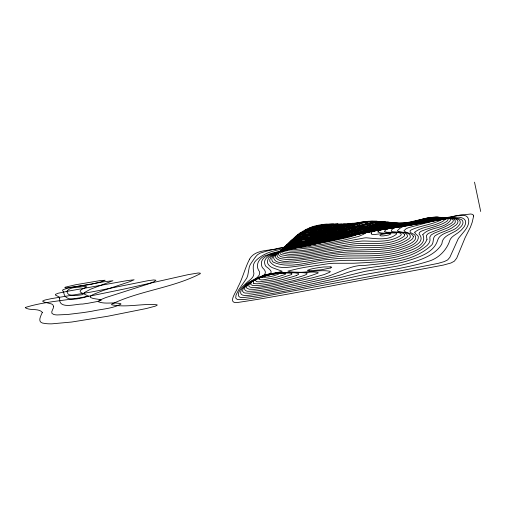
<?xml version="1.0" encoding="UTF-8"?>
<svg xmlns="http://www.w3.org/2000/svg" width="506" height="506" viewBox="0 0 506 506"><rect width="100%" height="100%" fill="white"/><g stroke="black" fill="none" stroke-linecap="round" stroke-linejoin="round"><path stroke-width="0.76" d="M249.452 259.527L249.616 259.18M333.922 224.55L333.606 224.892M255.201 257.295L250.445 264.233A279.609 56.223 -11.9 0 0 249.256 267.193L247.782 275.359L246.783 278.085L238.49 290.159L236.036 295.042L235.701 298.021L237.219 299.451L243.803 299.615L260.052 297.193L393.244 272.127A341.449 68.658 -11.9 0 0 405.976 269.749L437.987 263.405L444.325 261.57L447.646 259.913L449.834 257.358L458.354 238.509L464.135 231.457A196.404 39.493 -11.9 0 0 465.305 229.964A228.415 45.932 -11.9 0 0 466.342 228.434A235.088 47.273 -11.9 0 0 467.436 226.454L467.658 225.973A223.943 45.028 -11.9 0 0 468.474 223.608A203.469 40.916 -11.9 0 0 468.746 220.958C467.993 208.82 448.405 219.579 441.833 218.548M255.41 257.023L257.548 254.701L260.198 253.089L269.458 250.28L375.3 230.628M262.506 276.396L264.056 275.397A6.698 1.347 -11.9 0 1 266.194 274.619L273.487 273.24A11.6 2.334 -11.9 0 1 275.7 273.113L278.098 273.297L278.616 273.929A4.782 0.961 -11.9 0 1 277.965 274.41L273.752 275.846A11.505 2.315 -11.9 0 1 267.313 277.098L264.575 277.332A6.888 1.385 -11.9 0 1 262.525 276.39M299.773 233.336L308.217 230.407L321.531 227.302A68.127 13.7 -11.9 0 1 329.551 225.765L343.833 223.905L346.104 224.297L346.395 224.911L345.933 225.67A18.633 3.744 -11.9 0 1 344.953 226.479A18.848 3.789 -11.9 0 1 343.878 227.137A18.305 3.681 -11.9 0 1 341.082 228.453L333.467 230.976L323.479 233.374A41.821 8.412 -11.9 0 1 317.762 234.487L305.864 236.157L298.666 236.074M296.668 275.346L297.939 274.733A6.534 1.316 -11.9 0 0 298.717 274.024L298.167 273.392L295.523 272.924A52.959 10.651 -11.9 0 0 293.663 272.778L292.93 272.734A61.277 12.321 -11.9 0 0 288.863 272.626C281.361 272.607 273.841 273.322 266.542 275.087C263.702 276.206 250.628 278.825 253.689 283.322M330.595 267.959L331.734 267.326L331.025 266.896M330.481 267.997L321.221 269.787L309.375 270.811M340.842 235.657L357.546 231.337L372.688 228.067L385.357 226.068L407.26 223.563L436.653 217.846L442.554 217.352L446.76 217.814L448.284 219.066L447.544 220.616A26.723 5.376 -11.9 0 1 445.539 222.147L444.104 222.956A24.838 4.997 -11.9 0 1 441.453 224.19C436.071 226.448 430.385 227.864 424.882 229.794C423.01 230.818 419 231.179 419.044 233.943C427.203 243.025 408.993 248.604 402.902 251.065C385.515 256.858 367.014 255.669 348.982 255.973C330.026 256.238 311.576 261.216 292.746 262.842A34.028 6.844 -11.9 0 1 288.338 263.057C283.6 262.728 275.372 263.797 273.607 258.035A68.601 13.795 -11.9 0 1 273.955 256.555L275.542 254.398L277.977 252.564L287.787 248.541L330.405 238.301A115.058 23.137 -11.9 0 0 336.61 236.751L345.921 234.303L353.909 231.236L366.236 223.614L367.679 222.298L367.451 221.685A5.275 1.063 -11.9 0 0 365.68 221.501L359.216 222.444L342.897 226.087A146.126 29.38 -11.9 0 1 337.565 227.257L307.762 233.816L294.783 238.067A18.867 3.795 -11.9 0 0 291.753 239.863L290.937 240.812L290.944 241.577L292.898 242.608A22.922 4.611 -11.9 0 0 296.959 243.006A22.637 4.554 -11.9 0 0 300.4 242.918L320.76 240.091A74.743 15.028 -11.9 0 0 327.262 238.826L339.893 235.979M324.352 231.577L333.644 229.174L340.196 226.675A14.459 2.909 -11.9 0 0 341.468 225.929A13.346 2.682 -11.9 0 0 342.208 225.296L342.473 224.601L341.841 224.101A8.406 1.689 -11.9 0 0 340.962 223.937L335.111 224.247L325.2 225.815A51.504 10.354 -11.9 0 0 320.228 226.783L307.047 229.996L300.02 232.937A9.475 1.904 -11.9 0 0 299.584 233.842L302.879 234.588L310.792 234.006A28.115 5.655 -11.9 0 0 312.563 233.759L317.129 233.019A35.724 7.185 -11.9 0 0 323.144 231.843C339.096 229.25 354.428 223.816 370.386 221.305A13.491 2.713 -11.9 0 1 372.505 221.084L376.755 221.128L377.527 221.362L377.906 222.102L375.515 224.177L367.976 228.219A67.817 13.637 -11.9 0 0 364.472 230.293C355.705 236.802 344.453 238.054 334.131 240.533A116.266 23.377 -11.9 0 1 327.439 241.874L310.583 244.822L298.812 246.15A25.762 5.18 -11.9 0 1 289.109 245.34L288.015 244.309L288.319 243.247A22.125 4.446 -11.9 0 1 289.723 241.982L291.235 241.065A20.967 4.219 -11.9 0 1 294.321 239.642L304.53 236.359L323.517 231.925M373.757 231.223L363.188 233.317A146.62 29.481 -11.9 0 0 354.725 235.119C327.553 241.9 299.786 246.055 272.677 253.025A20.107 4.042 -11.9 0 0 267.472 254.879C259.825 256.662 254.221 264.727 259.496 271.671C261.204 279.129 248.231 280.337 244.828 285.77A116.538 23.434 -11.9 0 0 242.791 287.876A122.079 24.547 -11.9 0 0 241.33 289.894C236.713 299.824 256.112 293.436 260.033 293.777C288.211 288.749 316.376 283.398 344.181 276.58A90.062 18.108 -11.9 0 0 347.388 275.732L365.218 271.311L395.686 266.396A45.641 9.178 -11.9 0 0 400.746 265.34L412.162 262.443A30.721 6.18 -11.9 0 0 416.552 261.058C425.217 258.016 434.218 254.101 440.03 246.681A175.013 35.192 -11.9 0 0 441.902 243.639C442.389 236.391 450.055 234.291 455.4 231.172A53.117 10.683 -11.9 0 0 457.962 229.465L460.998 226.656A92.68 18.633 -11.9 0 0 462.149 225.069L462.807 223.601A90.1 18.115 -11.9 0 0 462.984 222.172L462.629 220.844L461.624 219.686L458.683 218.529L453.718 218.156L447.639 218.592L410.821 225.183L373.074 231.109L360.342 233.721A118.752 23.877 -11.9 0 0 353.947 235.151C331.55 240.73 308.938 245.296 286.345 249.989C278.572 252.911 257.883 253.867 261.899 266.554A271.437 54.578 -11.9 0 0 262.519 267.769C272.336 276.586 253.803 277.977 249.3 282.898A77.797 15.642 -11.9 0 0 246.289 285.163L244.613 286.775A89.126 17.919 -11.9 0 0 243.095 288.818L242.488 291.165L243.74 292.613L245.087 293.031L249.344 293.252L260.002 292.107L276.599 289.185L310.197 282.266L328.723 278.142L340.241 275.049A45.515 9.152 -11.9 0 0 342.568 274.334C360.493 266.896 380.202 267.339 398.899 263.114A33.51 6.736 -11.9 0 0 406.198 261.286C417.621 257.51 433.326 253.5 437.526 240.641C439.929 231.508 453.578 232.811 458.834 225.461A69.72 14.016 -11.9 0 0 459.992 223.842C462.174 216.998 450.89 218.339 447.07 218.718A26.578 5.345 -11.9 0 0 443.319 219.161L410.075 225.29L377.274 230.331M375.186 230.711L379.582 229.85M437.677 219.307L383.731 229.091M409.797 224.955C426.052 222.507 442.073 217.77 458.544 217.2C461.535 217.289 465.893 218.801 465.672 222.476A131.016 26.344 -11.9 0 1 465.33 224.341L464.704 225.777A135.013 27.147 -11.9 0 1 463.749 227.295L461.44 229.945A87.38 17.571 -11.9 0 1 459.6 231.546C456.165 234.62 450.726 236.365 449.48 241.261A293.372 58.993 -11.9 0 1 448.62 243.601C445.482 250.514 439.897 256.314 433.035 259.584A15.971 3.213 -11.9 0 1 430.113 260.773C408.861 267.68 386.609 270.489 364.706 274.537A55.141 11.088 -11.9 0 0 359.418 275.618L343.625 279.148A193.943 39 -11.9 0 1 333.087 281.418C303.467 286.864 274.094 294.416 244.094 297.452C233.69 298.945 239.68 288.736 243.974 285.352A247.94 49.854 -11.9 0 1 246.182 283.208C248.882 280.235 253.999 278.11 253.898 273.474C253.057 268.939 252.254 263.689 256.245 260.261C267.763 249.097 285.087 249.445 299.704 245.726C324.669 241.191 349.469 235.777 374.396 231.059A195.974 39.405 -11.9 0 1 382.865 229.522C404.408 226.422 425.622 221.331 447.19 218.503A20.151 4.054 -11.9 0 1 452.383 218.44C454.856 218.257 459.461 219.908 457.614 223.102A55.091 11.075 -11.9 0 1 456.248 224.816L451.909 227.94A36.577 7.356 -11.9 0 1 449.353 229.256C444.629 231.659 439.259 232.817 434.907 235.922C432.118 238.68 434.509 243.658 430.53 246.055C412.902 261.798 387.615 262.949 365.142 265.378C348.286 264.613 335.181 276.263 318.9 278.357C303.474 281.899 288.022 285.352 272.475 288.338C264.67 289.691 256.833 291.367 248.882 291.285C246.555 291.69 243.051 289.748 245.094 287.244A68.987 13.871 -11.9 0 1 246.321 285.694L250.66 282.291A52.46 10.55 -11.9 0 1 253.386 280.729L255.498 279.673A43.959 8.836 -11.9 0 1 257.851 278.597A47.88 9.627 -11.9 0 1 260.565 277.471C269.129 273.822 276.466 273.847 266.004 266.491A168.144 33.807 -11.9 0 1 265.036 264.796C262.304 257.579 271.608 254.309 276.852 252.658C290.343 248.528 304.327 246.384 318.065 243.253A148.378 29.835 -11.9 0 0 330.038 240.546L352.783 235.031A109.739 22.068 -11.9 0 1 358.868 233.627L380.563 229.326L409.449 225.1M429.189 217.688L430.17 217.561A5.927 1.189 -11.9 0 1 430.884 217.491L432.25 217.472A4.035 0.81 -11.9 0 1 432.927 217.643A4.099 0.822 -11.9 0 1 433.022 217.865L431.656 218.782A7.198 1.448 -11.9 0 1 430.549 219.218L427.608 220.11A13.08 2.631 -11.9 0 1 424.654 220.799A16.616 3.34 -11.9 0 1 417.886 221.925M279.445 273.189L275.409 273.733A18.671 3.757 -11.9 0 0 268.363 275.144L264.315 276.232A19.81 3.985 -11.9 0 0 261.627 277.092L255.163 279.736L249.964 282.886L247.111 285.65L246.473 287.174L246.656 288.028L249.192 289.223L254.657 289.318L272.456 286.712L313.201 277.617L324.264 274.543L329.545 272.329A8.906 1.79 -11.9 0 0 330.222 271.305C319.628 269.293 308.293 272.936 297.414 272.19A51.207 10.297 -11.9 0 1 294.005 272.095A53.946 10.847 -11.9 0 1 291.209 271.88L290.703 271.823A44.167 8.88 -11.9 0 1 289.698 271.69L287.844 271.127L298.926 268.458A131.029 26.35 -11.9 0 1 305.226 267.263L327.951 263.746A38.703 7.78 -11.9 0 1 333.517 263.284L350.791 263.253A76.64 15.414 -11.9 0 0 354.282 263.221C379 261.874 406.906 261.912 427.013 245.524A104.938 21.1 -11.9 0 0 429.379 242.374L430.005 240.527L429.847 236.985L431.201 234.904L434.363 233.102L447.089 228.061A33.048 6.648 -11.9 0 0 449.195 227.049L453.692 224.126A44.819 9.013 -11.9 0 0 455.261 222.355C456.437 214.55 439.923 219.699 436.077 219.509C422.238 222.033 408.544 225.366 394.516 226.745A123.723 24.876 -11.9 0 0 388.652 227.536C371.436 229.85 354.529 233.943 337.723 238.269C316.667 244.208 294.53 246.277 274.005 254.012A22.89 4.605 -11.9 0 0 271.349 255.435L268.37 258.161L267.377 261.431A133.59 26.862 -11.9 0 0 267.541 262.728A119.637 24.054 -11.9 0 0 267.94 263.778A127.139 25.566 -11.9 0 0 269.318 265.593L270.419 266.517A105.172 21.144 -11.9 0 0 272.456 267.706L282.203 271.267L266.409 275.65A26.951 5.421 -11.9 0 0 262.722 276.82C252.861 279.046 238.421 289.963 259.92 287.098C279.578 283.891 299.615 280.204 318.154 273.038L318.091 272.557L317.173 272.247L313.366 272.038L282.74 272.93M279.704 273.177L281.791 273M291.095 272.589L280.697 273.063L268.306 274.973A15.433 3.106 -11.9 0 0 264.79 275.859L257.061 278.642L252.203 281.557A35.812 7.204 -11.9 0 0 251.153 282.633L250.71 284.498L252.652 285.447A15.446 3.106 -11.9 0 0 255.347 285.656L262.823 285.049L273.575 283.208A56.128 11.284 -11.9 0 0 276.681 282.582A63.174 12.701 -11.9 0 0 289.293 279.66L292.392 278.863A83.338 16.755 -11.9 0 0 294.859 278.205C318.35 272.051 302.664 272.538 290.88 272.633M299.369 239.73L307.749 239.117L318.299 237.491A55.211 11.1 -11.9 0 0 326.003 235.986C334.871 233.911 344.213 232.311 352.012 227.333A46.362 9.323 -11.9 0 0 354.143 225.568L354.289 225.417A35.312 7.103 -11.9 0 0 354.649 224.987C355.509 221.248 346.711 224.79 344.75 224.449A59.708 12.005 -11.9 0 0 343.093 224.746L316.383 230.053L300.817 234.227A18.039 3.624 -11.9 0 0 298.73 235.018L294.536 237.289A14.585 2.935 -11.9 0 0 293.935 238.339L295.447 239.357A18.905 3.801 -11.9 0 0 299.369 239.73M309.274 270.811L307.351 270.356L310.627 269.148A13.131 2.644 -11.9 0 1 312.91 268.642L315.301 268.174A24.857 4.997 -11.9 0 1 320.488 267.364A23.82 4.788 -11.9 0 1 321.936 267.187A24.389 4.902 -11.9 0 1 324.125 266.959L330.747 266.852M337.141 223.892L331.974 224.114L323.359 225.436A39.481 7.938 -11.9 0 0 318.894 226.315L316.788 226.764A30.613 6.154 -11.9 0 0 313.53 227.523L306.079 229.667L302.253 231.514A7.666 1.543 -11.9 0 0 302.038 232.184L304.947 232.76L311.702 232.241A25.445 5.117 -11.9 0 0 315.428 231.685L317.521 231.324A29.968 6.028 -11.9 0 0 321.873 230.464L331.253 228.086A17.077 3.434 -11.9 0 0 332.758 227.605L337.704 225.429A8.564 1.72 -11.9 0 0 337.236 223.861M291.861 244.246L289.514 243.095L290.014 241.52A20.385 4.099 -11.9 0 1 291.564 240.35A20.031 4.029 -11.9 0 1 293.986 239.091L308.243 234.544L337.685 228.01A100.631 20.234 -11.9 0 0 342.36 226.935C352.537 225.202 362.701 220.363 373.105 221.362L373.327 221.913C360.702 231.615 345.345 237.63 329.476 239.926A89.802 18.058 -11.9 0 1 323.043 241.185L300.501 244.48A24.168 4.858 -11.9 0 1 296.693 244.626A24.674 4.959 -11.9 0 1 291.861 244.246M474.52 182.16L480.7 211.489M333.644 224.892A8.735 1.758 -11.9 0 1 331.367 226.03L321.582 228.813A23.744 4.775 -11.9 0 1 317.755 229.585A21.416 4.307 -11.9 0 1 312.948 230.356L309.33 230.736A12.536 2.517 -11.9 0 1 308.103 230.793L305.093 230.413A5.863 1.176 -11.9 0 1 305.01 230.211A5.775 1.164 -11.9 0 1 305.263 229.825L308.508 228.32L314.163 226.701A24.642 4.952 -11.9 0 1 317.679 225.891L319.444 225.524A29.038 5.838 -11.9 0 1 322.366 224.974L330.083 223.911L333.656 224.057A6.129 1.233 -11.9 0 1 333.922 224.55M298.61 236.087A12.144 2.441 -11.9 0 1 299.666 233.342M429.196 217.681A10.259 2.062 -11.9 0 0 425.628 218.364L422.763 219.06A20.582 4.137 -11.9 0 0 418.728 220.236A18.703 3.763 -11.9 0 0 416.849 220.863L414.395 221.989L415.704 222.128A11.606 2.334 -11.9 0 0 417.886 221.925M296.693 275.346A16.211 3.257 -11.9 0 1 293.569 276.453L283.379 279.325A45.635 9.178 -11.9 0 1 273.797 281.488L258.243 283.739A14.25 2.865 -11.9 0 1 253.683 283.322M59.683 298.432C58.361 309.925 76.482 303.676 82.421 304.074A52.074 10.474 -11.9 0 0 88.449 303.189L97.797 301.431L101.238 300.26L100.371 299.615L93.129 298.483L90.359 297.427L90.144 296.807L90.65 296.029L93.06 294.543L102.661 290.703L129.751 281.684L134.134 279.767L126.696 280.678L67.545 291.26L58.418 293.183L55.382 294.384L55.508 295.131L59.12 296.921L59.683 298.432M53.655 306.402C53.737 309.134 49.208 313.151 53.668 314.454A22.523 4.529 -11.9 0 0 57.165 314.947L67.88 314.46L82.693 312.657A100.985 20.303 -11.9 0 0 92.111 311.203C101.643 309.008 112.345 308.755 120.972 304.055L120.871 303.802C113.591 301.721 105.216 304.58 98.189 301.684L99.84 300.039L105.691 297.604L148.277 283.986L153.963 281.734L155.911 280.235L153.704 279.938L147.619 280.767L94.9 291.329A136.272 27.4 -11.9 0 1 88.322 292.519L51.062 298.698L44.863 300.052L42.574 301.108L43.674 301.93L51.391 303.923A42.706 8.589 -11.9 0 1 52.782 304.738L53.655 306.402M413.408 236.435L413.029 237.94A49.082 9.867 -11.9 0 1 411.618 239.648L405.73 243.437L398.836 246.118A14.668 2.947 -11.9 0 1 395.673 247.017L388.412 248.465L379.253 249.42L345.794 250.331L301.684 256.827A42.359 8.52 -11.9 0 1 299.299 257.099L292.335 257.643A32.96 6.629 -11.9 0 1 286.655 257.624C283.853 257.219 279.369 257.339 278.313 254.069A43.895 8.823 -11.9 0 1 278.97 252.266L281.26 250.154L283.803 248.661L294.271 244.796L362.6 227.864L382.353 224.354L406.577 222.545A13.422 2.701 -11.9 0 0 409.721 222.071L428.31 217.865L435.919 216.884A8.798 1.771 -11.9 0 1 438.038 217.049L438.493 217.2A9.791 1.967 -11.9 0 1 438.911 217.865L438.455 218.459A11.961 2.403 -11.9 0 1 438.038 218.788A12.422 2.498 -11.9 0 1 436.204 219.781L430.511 221.792L408.797 227.586A15.616 3.144 -11.9 0 0 405.875 228.921L403.889 230.831C406.388 233.437 411.897 232.532 413.408 236.435M422.782 234.632C428.354 246.605 407.988 250.951 400.157 253.961C379.26 259.97 357.4 257.01 336.041 258.718A47.298 9.513 -11.9 0 0 330.102 259.357C311.753 260.166 290.773 270.002 273.215 262.114A80.992 16.287 -11.9 0 1 272.203 260.875L271.811 259.565A83.041 16.698 -11.9 0 1 271.975 258.161L273.057 256.144L275.599 253.885L283.392 250.337L296.712 246.631L328.805 239.332A123.85 24.902 -11.9 0 0 335.023 237.807L370.98 229.129L383.687 226.979L409.86 223.639L435.065 218.617L445.894 217.675L449.012 218.149L450.827 219.674C445.141 229.237 429.556 226.593 422.782 234.632M473.654 215.973L472.174 222.393L470.441 227.169L465.096 237.731L456.716 258.13L454.331 261.204L450.903 263.012L443.389 265.074L401.29 273C346.718 282.354 292.557 294.29 237.801 302.461C226.441 304.074 236.814 291.285 237.915 287.092C242.874 277.939 245.005 267.611 249.958 258.458C255.941 249.085 269.774 251.191 279.217 248.073L459.277 215.278L470.801 213.994L472.857 214.468L473.654 215.973M276.852 255.018C277.237 258.983 282.772 258.952 285.77 259.35A33.763 6.787 -11.9 0 0 291.311 259.376L295.757 259.091A38.601 7.761 -11.9 0 0 299.343 258.737C317.243 256.637 334.883 252.285 352.96 251.817C367.584 251.514 382.479 252.545 396.774 248.75C401.935 247.118 419.841 242.159 414.844 235.119C413.725 233.481 409.019 233.139 410.17 230.698A11.341 2.277 -11.9 0 1 411.561 229.762C420.176 225.878 429.803 224.93 438.474 221.173A17.761 3.574 -11.9 0 0 441.03 219.832L442.408 218.611A14.731 2.96 -11.9 0 0 442.225 217.517C427.159 215.708 412.567 223.835 397.349 223.633C377.799 224.62 358.678 229.167 339.912 234.487A97.588 19.626 -11.9 0 1 333.606 236.1L302.145 243.424L289.04 247.08L280.741 250.691L278.218 252.658L276.852 255.018M377.893 231.9C383.44 235.05 392.144 230.9 398.639 232.716A23.01 4.63 -11.9 0 1 400.588 233.374L401.245 234.31A22.656 4.554 -11.9 0 1 400.391 235.758C389.829 242.513 376.534 241.292 364.522 241.008A27.925 5.617 -11.9 0 0 362.138 241.046C339.792 242.994 318.072 249.566 295.662 251.027A29.196 5.87 -11.9 0 1 290.046 250.982L286.143 250.306A32.991 6.635 -11.9 0 1 284.442 249.439C282.633 247.225 286.51 245.378 288.053 244.461A22.662 4.554 -11.9 0 1 292.341 242.576L305.548 238.623L334.422 232.001A75.147 15.11 -11.9 0 0 337.73 231.191L369.652 223.329A23.877 4.801 -11.9 0 1 374.434 222.57L376.957 222.26A26.476 5.326 -11.9 0 1 381.632 221.881L388.026 222.039L389.443 222.469L389.936 223.298C387.071 227.453 381.05 228.061 377.893 231.9M426.988 239.414C422.478 250.894 407.754 253.582 397.109 256.808C383.485 259.92 369.456 260.457 355.528 260.438C337.167 259.654 318.989 262.601 300.975 265.77C291.266 266.542 276.649 270.938 269.907 261.532A101.63 20.436 -11.9 0 1 269.875 259.439L271.071 256.985L273.752 254.619L277.339 252.753L284.397 250.268L364.971 231.065L382.03 227.896L410.391 224.044L439.657 218.459L449.644 218.137L453.015 219.604A35.268 7.09 -11.9 0 1 452.94 221.527L452.598 222.014A37.545 7.552 -11.9 0 1 450.909 223.589L444.559 227.036L428.272 233.449L426.375 235.562L426.988 239.414M350.437 224.607L349.545 226.081A28.089 5.648 -11.9 0 1 348.615 226.827L345.326 228.687A20.74 4.168 -11.9 0 1 341.455 230.255L325.213 234.588A48.152 9.684 -11.9 0 1 318.426 235.929L307.218 237.618L298.597 237.984A16.319 3.283 -11.9 0 1 296.352 237.529L295.649 236.922A12.814 2.574 -11.9 0 1 296.042 236.011L297.68 234.892A15.427 3.099 -11.9 0 1 300.336 233.696L310.292 230.66L324.472 227.51A100.675 20.246 -11.9 0 1 334.814 225.562L336.231 225.309A60.701 12.207 -11.9 0 1 339.128 224.822C342.758 224.645 347.249 222.659 350.437 224.607M360.854 223.045L358.267 225.765A139.871 28.127 -11.9 0 1 356.547 227.036C347.989 233.234 337.23 234.929 327.18 237.295C315.908 238.668 303.442 243.728 292.424 240.046L292.36 239.635C302.379 231.811 316.712 231.653 328.742 228.288C339.33 227.03 350.38 222.242 360.854 223.045M404.73 234.759L404.61 235.391A29.19 5.87 -11.9 0 1 403.87 236.454C390.847 245.808 373.592 242.874 358.501 243.512A30.822 6.199 -11.9 0 0 353.624 243.911L306.718 251.45L293.695 252.69A30.196 6.072 -11.9 0 1 289.242 252.62L284.986 251.899A35.705 7.179 -11.9 0 1 283.145 250.963L282.519 249.743A31.65 6.363 -11.9 0 1 283.335 248.123L286.934 245.593A22.915 4.611 -11.9 0 1 291.633 243.544L304.188 239.793L335.067 232.646L361.284 225.84L372.264 223.601L382.871 222.349A31.872 6.407 -11.9 0 1 387.95 222.178L396.495 222.785L398.399 223.203L399.152 223.949C399.158 226.694 388.64 229.256 391.84 231.615C396.4 233.076 406.849 230.262 407.583 236.27A35.762 7.192 -11.9 0 1 406.508 237.624C392.624 247.51 374.408 245.227 358.273 245.631C336.376 246.631 315.143 253.139 293.265 254.322A31.157 6.262 -11.9 0 1 288.414 254.265L283.012 253.202A38.823 7.805 -11.9 0 1 281.45 252.083L281.14 251.178A35.015 7.04 -11.9 0 1 281.962 249.445L285.77 246.719A23.017 4.63 -11.9 0 1 290.88 244.512C321.607 236.688 352.265 227.472 383.668 222.887A38.829 7.805 -11.9 0 1 388.425 222.602L392.808 222.551A15.237 3.061 -11.9 0 1 394.174 223.69L392.966 225.265L385.54 230.047L384.37 231.533L386.932 232.273L398.443 232.362A30.758 6.186 -11.9 0 1 401.441 232.747L403.624 233.468L404.73 234.759M67.115 291.114L67.127 291.943A101.921 20.493 -11.9 0 0 67.304 292.759L68.329 294.201A31.423 6.319 -11.9 0 0 69.417 294.758C73.8 295.947 78.519 295.371 82.927 294.574C84.736 293.316 79.594 292.898 80.1 291.013C81.251 288.363 92.016 286.073 82.731 286.674C77.81 287.769 70.252 286.567 67.115 291.114M414.762 232.21C415.002 234.196 417.551 234.841 418.354 236.58C418.69 244.986 405.622 247.516 399.259 250.103C381.018 255.498 361.853 252.905 343.176 254.278A51.087 10.272 -11.9 0 0 336.787 254.885L295.087 260.862A35.996 7.236 -11.9 0 1 289.122 261.197C282.19 262.905 267.959 257.535 280.128 251.235C296.516 243.784 314.751 241.938 332.006 237.219A106.323 21.378 -11.9 0 0 338.242 235.644C357.413 230.306 376.875 225.562 396.799 224.209C413.111 224.095 428.816 215.701 445.014 217.795A19.171 3.852 -11.9 0 1 445.552 218.896L443.035 221.198A22.15 4.453 -11.9 0 1 438.942 223.14C431.22 226.802 421.397 226.815 414.762 232.21M328.343 224.373L324.877 226.049A11.176 2.245 -11.9 0 1 323.612 226.416A14.301 2.878 -11.9 0 1 313.404 228.389L312.759 228.465A9.405 1.891 -11.9 0 1 311.854 228.535L309.413 228.37A3.706 0.746 -11.9 0 1 309.305 228.238A3.599 0.721 -11.9 0 1 309.476 227.947L312.17 226.789A9.582 1.929 -11.9 0 1 313.214 226.467L314.656 226.074A16.122 3.245 -11.9 0 1 322.392 224.506L326.471 224.069L328.343 224.373M42.34 312.341C40.512 316.623 36.641 322.898 44.756 323.429A33.314 6.698 -11.9 0 0 51.846 323.84L71.688 322.031L107.898 316.225L146.436 308.508L155.165 306.187L157.056 305.365L157.119 304.802C142.072 303.315 126.424 307.888 111.624 304.751L111.693 304.169C139.789 290.57 172.609 288.066 200.363 273.664L200.243 273.151L198.194 272.987L188.219 274.638L124.647 288.932L93.034 295.434A111.643 22.447 -11.9 0 1 85.71 296.731C65.704 300.697 44.724 301.348 25.325 307.477L25.3 307.749C30.196 310.943 38.456 307.92 42.34 312.341M390.841 233.829L388.716 234.999L383.82 235.853A8.621 1.733 -11.9 0 1 380.702 235.828L379.93 235.511L380.227 234.993A3.219 0.645 -11.9 0 1 381.176 234.556L387.368 233.386A8.697 1.752 -11.9 0 1 388.829 233.342L390.841 233.829M258.186 278.604C261.064 281.659 267.231 278.452 271.033 278.502A23.187 4.662 -11.9 0 0 275.878 277.452L284.872 274.549A6.578 1.322 -11.9 0 0 285.523 274.056L285.144 273.196L281.943 272.734A21.891 4.402 -11.9 0 0 276.415 272.892L266.599 274.499A9.918 1.992 -11.9 0 0 263.367 275.46L259.414 277.307A15.142 3.042 -11.9 0 0 258.465 278.11L258.186 278.604M291.861 273.835L291.753 274.157A7.071 1.423 -11.9 0 1 291.026 274.739L279.71 278.408A34.319 6.901 -11.9 0 1 276.807 279.097A32.397 6.515 -11.9 0 1 274.998 279.502A33.257 6.686 -11.9 0 1 272.139 280.09L259.957 281.791A12.182 2.448 -11.9 0 1 256.27 281.532C253.215 278.844 260.969 276.637 262.911 275.808A11.847 2.385 -11.9 0 1 266.194 274.853L273.215 273.474L280.697 272.728A34.585 6.951 -11.9 0 1 287.319 272.702L290.792 273.145L291.861 273.835M279.824 252.051L280.09 253.582A42.46 8.539 -11.9 0 0 281.76 254.79L287.553 255.935A32.068 6.445 -11.9 0 0 292.816 255.973C314.441 254.733 335.465 248.345 357.154 247.712C374.535 247.358 394.01 249.401 408.949 238.794A42.276 8.501 -11.9 0 0 410.328 237.169C410.866 231.463 401.606 232.975 397.912 231.248A11.448 2.302 -11.9 0 1 397.412 230.654L399.911 228.295L408.873 223.254L390.278 223.026L379.949 223.943L370.942 225.341L302.367 241.868L290.077 245.473A22.972 4.617 -11.9 0 0 284.536 247.845L281.222 250.078L279.824 252.051M371.195 233.228L371.638 234.31L373.763 234.594L389 232.836L395.603 233.026A14.345 2.884 -11.9 0 1 396.679 233.557L396.818 233.816C389.101 240.989 376.198 238.579 366.23 237.795A6.679 1.341 -11.9 0 0 364.2 237.978L314.985 247.143L295.915 249.433A28.07 5.642 -11.9 0 1 290.842 249.35L288.022 248.927A30.505 6.135 -11.9 0 1 286.149 248.212L285.283 247.244L285.346 246.435A26.242 5.275 -11.9 0 1 286.573 244.974L289.135 243.329A22.258 4.478 -11.9 0 1 293.018 241.596C319.469 233.974 346.515 228.155 373.352 222.058A22.232 4.472 -11.9 0 1 379.026 221.52L384.585 221.717L385.464 222.007L385.97 222.849L383.472 225.17L373.422 230.78A28.045 5.642 -11.9 0 0 371.821 232.165L371.195 233.228M286.712 245.037L286.636 245.777L287.414 246.669A28.26 5.68 -11.9 0 0 289.103 247.32A27.425 5.515 -11.9 0 0 291.627 247.725A26.932 5.414 -11.9 0 0 297.49 247.788L306.345 246.928L323.593 244.126L345.022 239.863L358.621 236.422L363.574 234.284L370.025 229.756L379.373 224.753L381.771 222.912L381.948 221.925C367.944 219.421 353.814 226.403 340.095 229.016A75.698 15.224 -11.9 0 1 334.839 230.268L307.028 236.561L293.676 240.622A21.695 4.364 -11.9 0 0 290.191 242.197L287.857 243.696A24.048 4.832 -11.9 0 0 286.712 245.037M88.493 296.206C81.706 297.933 64.838 303.67 63.674 292.19A77.791 15.642 -11.9 0 0 63.218 291.526L62.523 290.374L63.161 289.634L68.361 288.009L104.211 281.734L112.927 280.735L90.536 289.211L84.388 292.563L83.971 293.303L84.515 294.207L88.493 296.206M65.021 287.459L65.217 287.813A5.68 1.145 -11.9 0 0 65.957 287.965L90.954 284.423L100.808 281.886L105.166 280.248L99.644 280.672L75.615 284.751L65.483 287.136A2.65 0.531 -11.9 0 0 65.021 287.459"/></g></svg>
